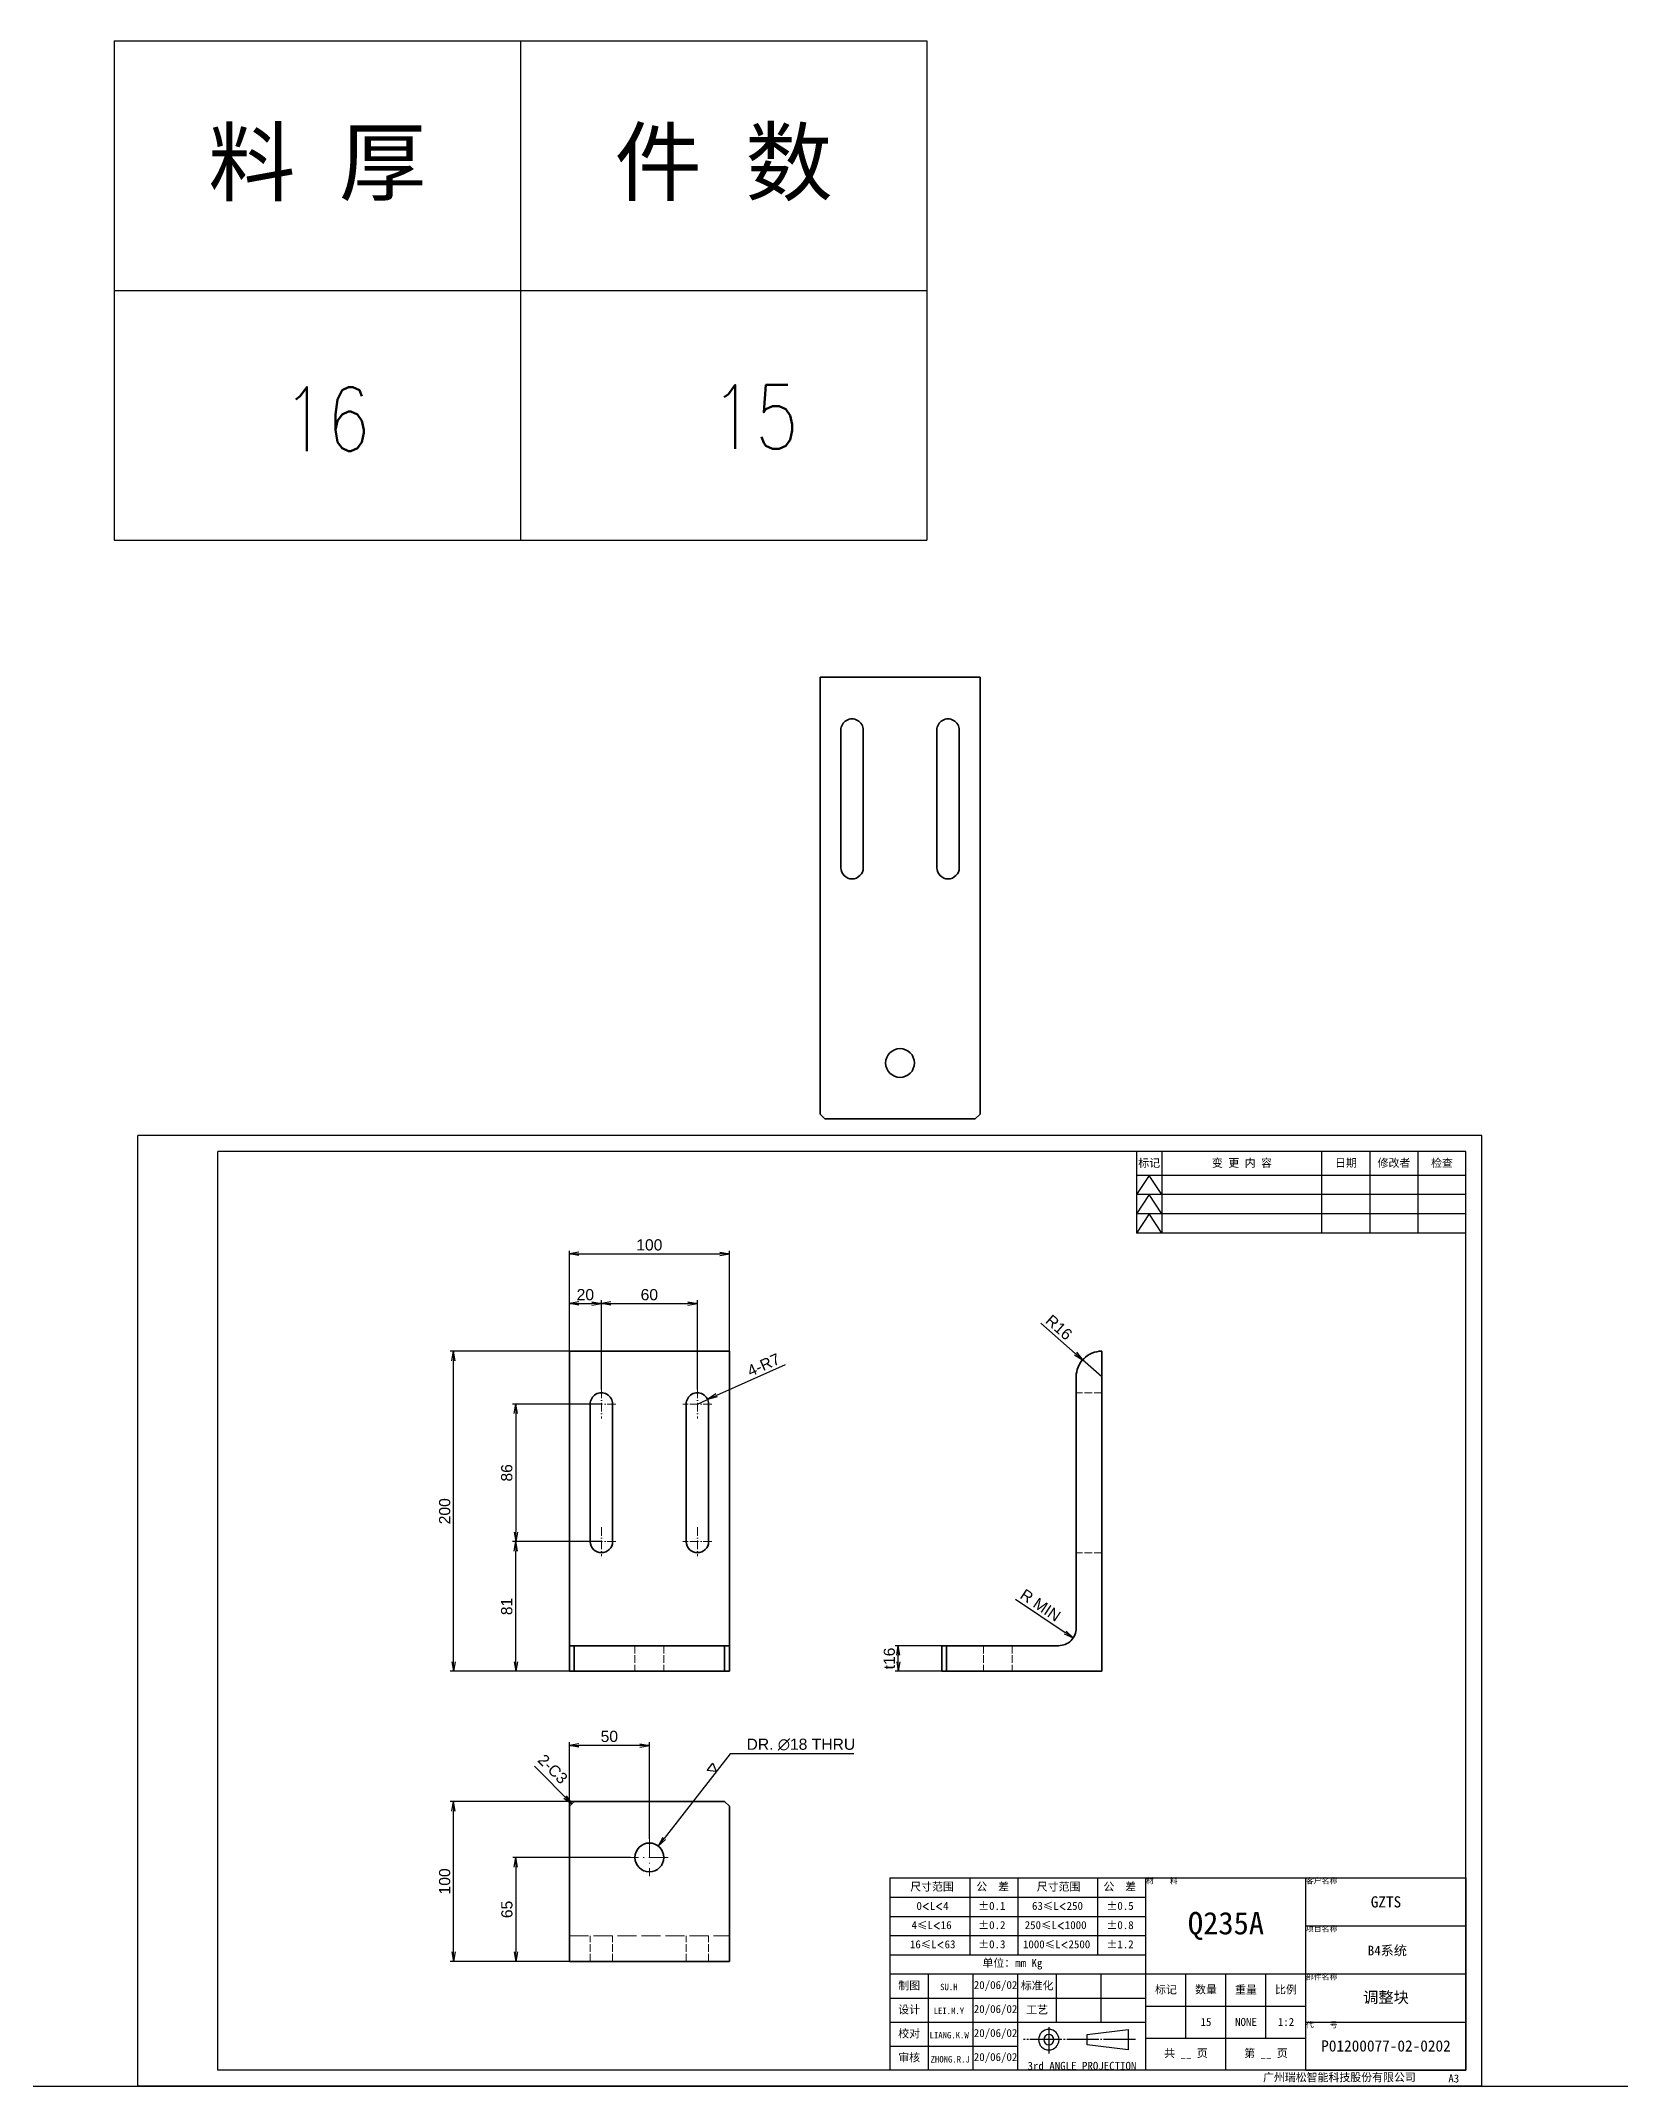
# Model space of a CAD drawing. Header units: millimetres. Extents: x -1727 to 307751, y -105919 to 6637.
# Drawn here: x 3674 to 4661, y 2062 to 3340 of the extents above; entities that cross this region are included whole.
import ezdxf
from ezdxf.enums import TextEntityAlignment as Align

# ---------------------------------------------------------------- set-up
doc = ezdxf.new("R2010")
doc.units = ezdxf.units.MM
for name, pattern in [('CENTER-HOKUTO', [23, 20, -1, 1, -1]), ('DASHDOT', [18.5, 12, -3, 0.5, -3]), ('DASHED', [15, 12, -3]), ('HIDDEN-HOKUTO', [3.8, 2.5, -1.3])]:
    doc.linetypes.add(name, pattern=pattern)
for name, color, linetype in [('AM_7', 2, 'CENTER-HOKUTO'), ('AM_HID', 1, 'HIDDEN-HOKUTO'), ('AM_VIS', 7, 'Continuous'), ('TITLE_FRAME', 7, 'Continuous'), ('WORD_DIM', 253, 'Continuous')]:
    doc.layers.add(name, color=color, linetype=linetype)
doc.layers.add('SOLID LINE', color=7, linetype='Continuous', lineweight=30)
doc.styles.add('DIM', font='txt.shx', dxfattribs={"width": 0.8, "bigfont": 'bigfont.shx'})
doc.styles.get("Standard").update_dxf_attribs({"font": 'arial.ttf'})
doc.dimstyles.new('STANDARD1-2', dxfattribs={"dimscale": 2, "dimtxt": 3.5, "dimasz": 3, "dimexe": 1, "dimexo": 0, "dimgap": 1, "dimtad": 3, "dimdsep": 46, "dimtxsty": 'Standard', "dimblk1": 'OPEN', "dimblk2": 'OPEN', "dimsah": 1, "dimcen": 0, "dimclrd": 256, "dimclre": 256, "dimclrt": 3, "dimazin": 2, "dimtfac": 1, "dimtmove": 0, "dimatfit": 3, "dimldrblk": 'OPEN', "dimfxl": 0, "dimtolj": 1, "dimlwd": 25, "dimlwe": 25, "dimarcsym": 0})

# ---------------------------------------------------------------- blocks, each defined once
blk = doc.blocks.new('_OPEN')
at = {"color": 0}
for p, q in [((-1, 0.17), (0, 0)), ((-1, -0.17), (0, 0)), ((0, 0), (-1, 0))]:
    blk.add_line(p, q, dxfattribs=at)
blk = doc.blocks.new('*D48')
at = {"layer": 'DEFPOINTS', "color": 0, "transparency": 16777216}
for p in [(3931.6, 2520.9), (4004, 2520.9), (4004, 2320.9)]:
    blk.add_point(p, dxfattribs=at)
at = {"layer": 'WORD_DIM', "lineweight": 25, "transparency": 16777216}
for p, q in [((4004, 2520.9), (3929.6, 2520.9)), ((3931.6, 2326.9), (3931.6, 2514.9)), ((4004, 2320.9), (3929.6, 2320.9))]:
    blk.add_line(p, q, dxfattribs=at)
at = {"layer": 'WORD_DIM', "lineweight": 25, "transparency": 16777216, "xscale": 6, "yscale": 6, "zscale": 6}
for p, rotation in [((3931.6, 2520.9), 90), ((3931.6, 2320.9), 270)]:
    blk.add_blockref('_OPEN', p, dxfattribs=dict(at, rotation=rotation))
at = {"layer": 'WORD_DIM', "color": 3, "transparency": 16777216, "insert": (3926.1, 2420.9), "char_height": 7, "attachment_point": 5, "rotation": 90}
blk.add_mtext('\\A1;200', dxfattribs=at)
blk = doc.blocks.new('*D49')
at = {"layer": 'DEFPOINTS', "color": 0, "transparency": 16777216}
for p in [(4024, 2487.9), (3970.5, 2401.9), (4024, 2401.9)]:
    blk.add_point(p, dxfattribs=at)
at = {"layer": 'WORD_DIM', "lineweight": 25, "transparency": 16777216}
for p, q in [((4024, 2487.9), (3968.5, 2487.9)), ((3970.5, 2481.9), (3970.5, 2407.9)), ((4024, 2401.9), (3968.5, 2401.9))]:
    blk.add_line(p, q, dxfattribs=at)
at = {"layer": 'WORD_DIM', "lineweight": 25, "transparency": 16777216, "xscale": 6, "yscale": 6, "zscale": 6}
for p, rotation in [((3970.5, 2487.9), 90), ((3970.5, 2401.9), 270)]:
    blk.add_blockref('_OPEN', p, dxfattribs=dict(at, rotation=rotation))
at = {"layer": 'WORD_DIM', "color": 3, "transparency": 16777216, "insert": (3964.9, 2444.9), "char_height": 7, "attachment_point": 5, "rotation": 90}
blk.add_mtext('\\A1;86', dxfattribs=at)
blk = doc.blocks.new('*D33')
at = {"layer": 'DEFPOINTS', "color": 0, "transparency": 16777216}
for p in [(3970.5, 2401.9), (4024, 2401.9), (4004, 2320.9)]:
    blk.add_point(p, dxfattribs=at)
at = {"layer": 'WORD_DIM', "lineweight": 25, "transparency": 16777216}
for p, q in [((4024, 2401.9), (3968.5, 2401.9)), ((3970.5, 2326.9), (3970.5, 2395.9)), ((4004, 2320.9), (3968.5, 2320.9))]:
    blk.add_line(p, q, dxfattribs=at)
at = {"layer": 'WORD_DIM', "lineweight": 25, "transparency": 16777216, "xscale": 6, "yscale": 6, "zscale": 6}
for p, rotation in [((3970.5, 2401.9), 90), ((3970.5, 2320.9), 270)]:
    blk.add_blockref('_OPEN', p, dxfattribs=dict(at, rotation=rotation))
at = {"layer": 'WORD_DIM', "color": 3, "transparency": 16777216, "insert": (3964.9, 2361.4), "char_height": 7, "attachment_point": 5, "rotation": 90}
blk.add_mtext('\\A1;81', dxfattribs=at)
blk = doc.blocks.new('*D50')
at = {"layer": 'DEFPOINTS', "color": 0, "transparency": 16777216}
for p in [(4209.6, 2336.9), (4236.8, 2336.9), (4236.8, 2320.9)]:
    blk.add_point(p, dxfattribs=at)
at = {"layer": 'WORD_DIM', "lineweight": 25, "transparency": 16777216}
for p, q in [((4236.8, 2336.9), (4207.6, 2336.9)), ((4209.6, 2326.9), (4209.6, 2330.9)), ((4236.8, 2320.9), (4207.6, 2320.9))]:
    blk.add_line(p, q, dxfattribs=at)
at = {"layer": 'WORD_DIM', "lineweight": 25, "transparency": 16777216, "xscale": 6, "yscale": 6, "zscale": 6}
for p, rotation in [((4209.6, 2336.9), 90), ((4209.6, 2320.9), 270)]:
    blk.add_blockref('_OPEN', p, dxfattribs=dict(at, rotation=rotation))
at = {"layer": 'WORD_DIM', "color": 3, "transparency": 16777216, "insert": (4204, 2328.9), "char_height": 7, "attachment_point": 5, "rotation": 90}
blk.add_mtext('\\A1;t16', dxfattribs=at)
blk = doc.blocks.new('*D51')
at = {"layer": 'DEFPOINTS', "color": 0, "transparency": 16777216}
for p in [(3931.6, 2239.6), (4007, 2239.6), (4004, 2139.6)]:
    blk.add_point(p, dxfattribs=at)
at = {"layer": 'WORD_DIM', "lineweight": 25, "transparency": 16777216}
for p, q in [((4007, 2239.6), (3929.6, 2239.6)), ((3931.6, 2145.6), (3931.6, 2233.6)), ((4004, 2139.6), (3929.6, 2139.6))]:
    blk.add_line(p, q, dxfattribs=at)
at = {"layer": 'WORD_DIM', "lineweight": 25, "transparency": 16777216, "xscale": 6, "yscale": 6, "zscale": 6}
for p, rotation in [((3931.6, 2239.6), 90), ((3931.6, 2139.6), 270)]:
    blk.add_blockref('_OPEN', p, dxfattribs=dict(at, rotation=rotation))
at = {"layer": 'WORD_DIM', "color": 3, "transparency": 16777216, "insert": (3926.1, 2189.6), "char_height": 7, "attachment_point": 5, "rotation": 90}
blk.add_mtext('\\A1;100', dxfattribs=at)
blk = doc.blocks.new('*D52')
at = {"layer": 'DEFPOINTS', "color": 0, "transparency": 16777216}
for p in [(4042.3, 2204.6), (3970.6, 2139.6), (4004, 2139.6)]:
    blk.add_point(p, dxfattribs=at)
at = {"layer": 'WORD_DIM', "lineweight": 25, "transparency": 16777216}
for p, q in [((4042.3, 2204.6), (3968.6, 2204.6)), ((3970.6, 2198.6), (3970.6, 2145.6)), ((4004, 2139.6), (3968.6, 2139.6))]:
    blk.add_line(p, q, dxfattribs=at)
at = {"layer": 'WORD_DIM', "lineweight": 25, "transparency": 16777216, "xscale": 6, "yscale": 6, "zscale": 6}
for p, rotation in [((3970.6, 2204.6), 90), ((3970.6, 2139.6), 270)]:
    blk.add_blockref('_OPEN', p, dxfattribs=dict(at, rotation=rotation))
at = {"layer": 'WORD_DIM', "color": 3, "transparency": 16777216, "insert": (3965, 2172.1), "char_height": 7, "attachment_point": 5, "rotation": 90}
blk.add_mtext('\\A1;65', dxfattribs=at)
blk = doc.blocks.new('*D53')
at = {"layer": 'DEFPOINTS', "color": 0, "transparency": 16777216}
for p in [(4024, 2550.7), (4004, 2520.9), (4024, 2497)]:
    blk.add_point(p, dxfattribs=at)
at = {"layer": 'WORD_DIM', "lineweight": 25, "transparency": 16777216}
for p, q in [((4004, 2520.9), (4004, 2552.7)), ((4010, 2550.7), (4018, 2550.7)), ((4024, 2497), (4024, 2552.7))]:
    blk.add_line(p, q, dxfattribs=at)
at = {"layer": 'WORD_DIM', "lineweight": 25, "transparency": 16777216, "xscale": 6, "yscale": 6, "zscale": 6, "rotation": 180}
blk.add_blockref('_OPEN', (4004, 2550.7), dxfattribs=at)
at = {"layer": 'WORD_DIM', "lineweight": 25, "transparency": 16777216, "xscale": 6, "yscale": 6, "zscale": 6}
blk.add_blockref('_OPEN', (4024, 2550.7), dxfattribs=at)
at = {"layer": 'WORD_DIM', "color": 3, "transparency": 16777216, "insert": (4014, 2556.2), "char_height": 7, "attachment_point": 5}
blk.add_mtext('\\A1;20', dxfattribs=at)
blk = doc.blocks.new('*D54')
at = {"layer": 'DEFPOINTS', "color": 0, "transparency": 16777216}
for p in [(4084, 2550.7), (4024, 2497), (4084, 2497)]:
    blk.add_point(p, dxfattribs=at)
at = {"layer": 'WORD_DIM', "lineweight": 25, "transparency": 16777216}
for p, q in [((4024, 2497), (4024, 2552.7)), ((4030, 2550.7), (4078, 2550.7)), ((4084, 2497), (4084, 2552.7))]:
    blk.add_line(p, q, dxfattribs=at)
at = {"layer": 'WORD_DIM', "lineweight": 25, "transparency": 16777216, "xscale": 6, "yscale": 6, "zscale": 6, "rotation": 180}
blk.add_blockref('_OPEN', (4024, 2550.7), dxfattribs=at)
at = {"layer": 'WORD_DIM', "lineweight": 25, "transparency": 16777216, "xscale": 6, "yscale": 6, "zscale": 6}
blk.add_blockref('_OPEN', (4084, 2550.7), dxfattribs=at)
at = {"layer": 'WORD_DIM', "color": 3, "transparency": 16777216, "insert": (4054, 2556.2), "char_height": 7, "attachment_point": 5}
blk.add_mtext('\\A1;60', dxfattribs=at)
blk = doc.blocks.new('*D55')
at = {"layer": 'DEFPOINTS', "color": 0, "transparency": 16777216}
for p in [(4104, 2581.7), (4004, 2520.9), (4104, 2520.9)]:
    blk.add_point(p, dxfattribs=at)
at = {"layer": 'WORD_DIM', "lineweight": 25, "transparency": 16777216}
for p, q in [((4004, 2520.9), (4004, 2583.7)), ((4010, 2581.7), (4098, 2581.7)), ((4104, 2520.9), (4104, 2583.7))]:
    blk.add_line(p, q, dxfattribs=at)
at = {"layer": 'WORD_DIM', "lineweight": 25, "transparency": 16777216, "xscale": 6, "yscale": 6, "zscale": 6, "rotation": 180}
blk.add_blockref('_OPEN', (4004, 2581.7), dxfattribs=at)
at = {"layer": 'WORD_DIM', "lineweight": 25, "transparency": 16777216, "xscale": 6, "yscale": 6, "zscale": 6}
blk.add_blockref('_OPEN', (4104, 2581.7), dxfattribs=at)
at = {"layer": 'WORD_DIM', "color": 3, "transparency": 16777216, "insert": (4054, 2587.3), "char_height": 7, "attachment_point": 5}
blk.add_mtext('\\A1;100', dxfattribs=at)
blk = doc.blocks.new('*D56')
at = {"layer": 'DEFPOINTS', "color": 0, "transparency": 16777216}
for p in [(4004, 2274.6), (4004, 2236.6), (4054, 2216.3)]:
    blk.add_point(p, dxfattribs=at)
at = {"layer": 'WORD_DIM', "lineweight": 25, "transparency": 16777216}
for p, q in [((4004, 2236.6), (4004, 2276.6)), ((4054, 2216.3), (4054, 2276.6)), ((4048, 2274.6), (4010, 2274.6))]:
    blk.add_line(p, q, dxfattribs=at)
at = {"layer": 'WORD_DIM', "lineweight": 25, "transparency": 16777216, "xscale": 6, "yscale": 6, "zscale": 6, "rotation": 180}
blk.add_blockref('_OPEN', (4004, 2274.6), dxfattribs=at)
at = {"layer": 'WORD_DIM', "lineweight": 25, "transparency": 16777216, "xscale": 6, "yscale": 6, "zscale": 6}
blk.add_blockref('_OPEN', (4054, 2274.6), dxfattribs=at)
at = {"layer": 'WORD_DIM', "color": 3, "transparency": 16777216, "insert": (4029, 2280.2), "char_height": 7, "attachment_point": 5}
blk.add_mtext('\\A1;50', dxfattribs=at)
blk = doc.blocks.new('*D57')
at = {"layer": 'DEFPOINTS', "color": 0, "linetype": 'Continuous', "transparency": 16777216}
for p in [(4309.8, 2347.9), (4318.9, 2341.8)]:
    blk.add_point(p, dxfattribs=at)
at = {"layer": 'WORD_DIM', "linetype": 'Continuous', "lineweight": 25, "transparency": 16777216}
blk.add_line((4282.9, 2366), (4313.9, 2345.1), dxfattribs=at)
at = {"layer": 'WORD_DIM', "linetype": 'Continuous', "lineweight": 25, "transparency": 16777216, "xscale": 6, "yscale": 6, "zscale": 6, "rotation": 326.0797990493858}
blk.add_blockref('_OPEN', (4318.9, 2341.8), dxfattribs=at)
at = {"layer": 'WORD_DIM', "color": 3, "linetype": 'Continuous', "transparency": 16777216, "insert": (4298.5, 2362.2), "char_height": 7, "attachment_point": 5, "rotation": 326.0798}
blk.add_mtext('\\A1;R MIN', dxfattribs=at)
blk = doc.blocks.new('*D58')
at = {"layer": 'DEFPOINTS', "color": 0, "linetype": 'Continuous', "transparency": 16777216}
for p in [(4324.8, 2515.5), (4336.8, 2504.9)]:
    blk.add_point(p, dxfattribs=at)
at = {"layer": 'WORD_DIM', "linetype": 'Continuous', "lineweight": 25, "transparency": 16777216}
for p, q in [((4298.6, 2538.4), (4320.2, 2519.4)), ((4336.8, 2504.9), (4324.8, 2515.5))]:
    blk.add_line(p, q, dxfattribs=at)
at = {"layer": 'WORD_DIM', "linetype": 'Continuous', "lineweight": 25, "transparency": 16777216, "xscale": 6, "yscale": 6, "zscale": 6, "rotation": 318.7205175967909}
blk.add_blockref('_OPEN', (4324.8, 2515.5), dxfattribs=at)
at = {"layer": 'WORD_DIM', "color": 3, "linetype": 'Continuous', "transparency": 16777216, "insert": (4310, 2535.8), "char_height": 7, "attachment_point": 5, "rotation": 318.7205}
blk.add_mtext('\\A1;R16', dxfattribs=at)
blk = doc.blocks.new('*D59')
at = {"layer": 'DEFPOINTS', "color": 0, "linetype": 'Continuous', "transparency": 16777216}
for p in [(4059.6, 2211.7), (4048.5, 2197.5)]:
    blk.add_point(p, dxfattribs=at)
at = {"layer": 'WORD_DIM', "linetype": 'Continuous', "lineweight": 25, "transparency": 16777216}
for p, q in [((4104.5, 2269.3), (4063.3, 2216.4)), ((4181.9, 2269.3), (4104.5, 2269.3))]:
    blk.add_line(p, q, dxfattribs=at)
at = {"layer": 'WORD_DIM', "linetype": 'Continuous', "lineweight": 25, "transparency": 16777216, "xscale": 6, "yscale": 6, "zscale": 6, "rotation": 232.0647679430466}
blk.add_blockref('_OPEN', (4059.6, 2211.7), dxfattribs=at)
at = {"layer": 'WORD_DIM', "color": 3, "linetype": 'Continuous', "transparency": 16777216, "insert": (4148.7, 2275.1), "char_height": 7, "attachment_point": 5}
blk.add_mtext('\\A1;DR. ∅18 THRU', dxfattribs=at)
blk = doc.blocks.new('shiage1')
at = {"layer": 'WORD_DIM', "color": 3, "linetype": 'Continuous'}
for p, q in [((0, 0), (-1.44, 2.5)), ((-1.44, 2.5), (1.44, 2.5)), ((1.44, 2.5), (0, 0))]:
    blk.add_line(p, q, dxfattribs=at)
blk = doc.blocks.new('*D60')
at = {"layer": 'DEFPOINTS', "color": 0, "linetype": 'Continuous', "transparency": 16777216}
for p in [(4084, 2487.9), (4090.4, 2490.8)]:
    blk.add_point(p, dxfattribs=at)
at = {"layer": 'WORD_DIM', "linetype": 'Continuous', "lineweight": 25, "transparency": 16777216}
for p, q in [((4138.8, 2512.4), (4095.9, 2493.2)), ((4084, 2487.9), (4090.4, 2490.8))]:
    blk.add_line(p, q, dxfattribs=at)
at = {"layer": 'WORD_DIM', "linetype": 'Continuous', "lineweight": 25, "transparency": 16777216, "xscale": 6, "yscale": 6, "zscale": 6, "rotation": 204.1092330863244}
blk.add_blockref('_OPEN', (4090.4, 2490.8), dxfattribs=at)
at = {"layer": 'WORD_DIM', "color": 3, "linetype": 'Continuous', "transparency": 16777216, "insert": (4125.4, 2512.4), "char_height": 7, "attachment_point": 5, "rotation": 24.1092}
blk.add_mtext('\\A1;4-R7', dxfattribs=at)
blk = doc.blocks.new('*T16')
at = {"color": 0, "linetype": 'ByBlock', "lineweight": -2, "transparency": 16777216}
for p, q in [((0, 0), (127, 0)), ((0, 0), (0, -78)), ((63.5, 0), (63.5, -78)), ((127, 0), (127, -78)), ((0, -39), (127, -39)), ((0, -78), (127, -78))]:
    blk.add_line(p, q, dxfattribs=at)
at = {"color": 0, "transparency": 16777216, "char_height": 10, "width": 60.5, "attachment_point": 5}
for s, insert in [('{\\fSimSun|b0|i0|c134|p2;料 厚}', (31.75, -19.5)), ('{\\fSimSun|b0|i0|c134|p2;件 数}', (95.25, -19.5))]:
    blk.add_mtext(s, dxfattribs=dict(at, insert=insert))
blk = doc.blocks.new('拆图参数')
blk.add_blockref('*T16', (-63.5, 78))
at = {"style": 'DIM', "width": 0.8}
blk.add_attdef('6', text='', height=10, dxfattribs=at).set_placement((-37.13, 18.91), align=Align.MIDDLE_LEFT)
blk.add_attdef('1', text='', height=10, dxfattribs=at).set_placement((36.65, 19.27), align=Align.MIDDLE_CENTER)

msp = doc.modelspace()

# ---------------------------------------------------------------- linework, layer by layer
at = {"color": 7, "lineweight": 35}
for p, q in [((4160.69623, 2942.02084), (4160.69623, 2669.02084)), ((4260.69623, 2942.02084), (4160.69623, 2942.02084)), ((4260.69623, 2942.02084), (4260.69623, 2669.02084)), ((4173.69623, 2823.02084), (4173.69623, 2909.02084)), ((4187.69623, 2909.02084), (4187.69623, 2823.02084)), ((4233.69623, 2823.02084), (4233.69623, 2909.02084)), ((4247.69623, 2909.02084), (4247.69623, 2823.02084)), ((4257.69623, 2666.02084), (4163.69623, 2666.02084)), ((4004.03263, 2520.909), (4104.03263, 2520.909)), ((4336.77658, 2520.909), (4336.77658, 2320.909)), ((4004.03263, 2347.909), (4004.03263, 2504.909)), ((4104.03263, 2347.909), (4104.03263, 2504.909)), ((4320.77658, 2347.909), (4320.77658, 2504.909)), ((4017.03263, 2401.909), (4017.03263, 2487.909)), ((4031.03263, 2487.909), (4031.03263, 2401.909)), ((4077.03263, 2401.909), (4077.03263, 2487.909)), ((4091.03263, 2487.909), (4091.03263, 2401.909)), ((4007.03263, 2336.909), (4101.03263, 2336.909)), ((4239.77658, 2336.909), (4309.77658, 2336.909)), ((4101.03263, 2320.909), (4007.03263, 2320.909)), ((4336.77658, 2320.909), (4239.77658, 2320.909)), ((4004.03263, 2139.59218), (4004.03263, 2236.59218)), ((4101.03263, 2239.59218), (4007.03263, 2239.59218)), ((4104.03263, 2139.59218), (4104.03263, 2236.59218)), ((4004.03263, 2139.59218), (4104.03263, 2139.59218))]:
    msp.add_line(p, q, dxfattribs=at)
at = {"color": 7, "lineweight": 35, "ltscale": 0.106066}
for p, q in [((4160.69623, 2669.02084), (4163.69623, 2666.02084)), ((4257.69623, 2666.02084), (4260.69623, 2669.02084)), ((4004.03263, 2236.59218), (4007.03263, 2239.59218)), ((4101.03263, 2239.59218), (4104.03263, 2236.59218))]:
    msp.add_line(p, q, dxfattribs=at)
at = {"color": 7, "lineweight": 35, "ltscale": 0.4}
for p, q in [((4004.03263, 2520.909), (4004.03263, 2504.909)), ((4104.03263, 2520.909), (4104.03263, 2504.909)), ((4004.03263, 2336.909), (4004.03263, 2320.909)), ((4007.03263, 2320.909), (4007.03263, 2336.909)), ((4101.03263, 2336.909), (4101.03263, 2320.909)), ((4104.03263, 2320.909), (4104.03263, 2336.909)), ((4236.77658, 2336.909), (4236.77658, 2320.909)), ((4239.77658, 2320.909), (4239.77658, 2336.909))]:
    msp.add_line(p, q, dxfattribs=at)
at = {"color": 7, "lineweight": 35, "ltscale": 0.275}
for p, q in [((4004.03263, 2336.909), (4004.03263, 2347.909)), ((4104.03263, 2336.909), (4104.03263, 2347.909))]:
    msp.add_line(p, q, dxfattribs=at)
at = {"color": 7, "lineweight": 35, "ltscale": 0.075}
for p, q in [((4007.03263, 2336.909), (4004.03263, 2336.909)), ((4104.03263, 2336.909), (4101.03263, 2336.909)), ((4239.77658, 2336.909), (4236.77658, 2336.909)), ((4004.03263, 2320.909), (4007.03263, 2320.909)), ((4101.03263, 2320.909), (4104.03263, 2320.909)), ((4236.77658, 2320.909), (4239.77658, 2320.909))]:
    msp.add_line(p, q, dxfattribs=at)
msp.add_line((948.78877, 2061.71112), (37575.47155, 2061.71112))
at = {"color": 7, "lineweight": 35}
for centre in [(4210.69623, 2701.02084), (4054.03263, 2204.59218)]:
    msp.add_circle(centre, 9, dxfattribs=at)
for centre, radius, start, end in [((4180.69623, 2909.02084), 7, 0, 180.00000501), ((4240.69623, 2909.02084), 7, 0, 180.00000501), ((4180.69623, 2823.02084), 7, 180.00000501, 0), ((4240.69623, 2823.02084), 7, 180.00000501, 0), ((4336.77658, 2504.909), 16, 90.0000025, 180.00000501), ((4024.03263, 2487.909), 7, 0, 180.00000501), ((4084.03263, 2487.909), 7, 0, 180.00000501), ((4024.03263, 2401.909), 7, 180.00000501, 0), ((4084.03263, 2401.909), 7, 180.00000501, 0), ((4309.77658, 2347.909), 11, 269.9999975, 0)]:
    msp.add_arc(centre, radius, start, end, dxfattribs=at)
at = {"layer": 'AM_7', "color": 2, "linetype": 'DASHDOT', "lineweight": 13, "ltscale": 0.454999}
for p, q in [((4024.03263, 2497.00897), (4024.03263, 2478.80902)), ((4084.03263, 2497.00897), (4084.03263, 2478.80902)), ((4024.03263, 2411.00897), (4024.03263, 2392.80902)), ((4084.03263, 2411.00897), (4084.03263, 2392.80902))]:
    msp.add_line(p, q, dxfattribs=at)
at = {"layer": 'AM_7', "color": 2, "linetype": 'DASHDOT', "lineweight": 13, "ltscale": 0.45498}
for p, q in [((4033.13224, 2487.909), (4014.93302, 2487.909)), ((4093.13224, 2487.909), (4074.93302, 2487.909)), ((4033.13224, 2401.909), (4014.93302, 2401.909)), ((4093.13224, 2401.909), (4074.93302, 2401.909))]:
    msp.add_line(p, q, dxfattribs=at)
at = {"layer": 'AM_7', "color": 2, "linetype": 'DASHDOT', "lineweight": 13}
for p, q in [((4054.03263, 2216.29213), (4054.03263, 2192.89223)), ((4065.73185, 2204.59218), (4042.33341, 2204.59218))]:
    msp.add_line(p, q, dxfattribs=at)
at = {"layer": 'AM_HID', "color": 1, "linetype": 'DASHED', "lineweight": 13, "ltscale": 0.4}
for p, q in [((4336.77658, 2494.909), (4320.77658, 2494.909)), ((4336.77658, 2494.909), (4320.77658, 2494.909)), ((4336.77658, 2394.909), (4320.77658, 2394.909)), ((4336.77658, 2394.909), (4320.77658, 2394.909)), ((4045.03263, 2336.909), (4045.03263, 2320.909)), ((4063.03263, 2336.909), (4063.03263, 2320.909)), ((4239.77658, 2336.909), (4239.77658, 2320.909)), ((4262.77658, 2336.909), (4262.77658, 2320.909)), ((4280.77658, 2336.909), (4280.77658, 2320.909)), ((4017.03263, 2139.59218), (4017.03263, 2155.59218)), ((4031.03263, 2139.59218), (4031.03263, 2155.59218)), ((4077.03263, 2139.59218), (4077.03263, 2155.59218)), ((4091.03263, 2139.59218), (4091.03263, 2155.59218))]:
    msp.add_line(p, q, dxfattribs=at)
at = {"layer": 'AM_HID', "color": 1, "linetype": 'DASHED', "lineweight": 13}
msp.add_line((4004.03263, 2155.59218), (4104.03263, 2155.59218), dxfattribs=at)
at = {"layer": 'AM_VIS', "linetype": 'Continuous'}
for p, q in [((4564.38928, 2645.75786), (3784.38928, 2645.75786)), ((3784.38928, 2071.75786), (3784.38928, 2645.75786)), ((4564.38928, 2071.75786), (4564.38928, 2645.75786)), ((4564.38928, 2071.75786), (3784.38928, 2071.75786))]:
    msp.add_line(p, q, dxfattribs=at)
at = {"layer": 'TITLE_FRAME', "linetype": 'Continuous'}
for p, q in [((4358.38928, 2645.75786), (4358.38928, 2594.75786)), ((4374.38928, 2645.75786), (4374.38928, 2594.75786)), ((4474.38928, 2594.75786), (4474.38928, 2645.75786)), ((4504.38928, 2645.75786), (4504.38928, 2594.75786)), ((4534.38928, 2645.75786), (4534.38928, 2594.75786)), ((4564.38928, 2594.75786), (4564.38928, 2645.75786)), ((4564.38928, 2630.75786), (4358.38928, 2630.75786)), ((4366.38928, 2630.75786), (4358.38928, 2618.75786)), ((4374.38928, 2618.75786), (4366.38928, 2630.75786)), ((4564.38928, 2618.75786), (4358.38928, 2618.75786)), ((4366.38928, 2618.75786), (4358.38928, 2606.75786)), ((4374.38928, 2606.75786), (4366.38928, 2618.75786)), ((4564.38928, 2606.75786), (4358.38928, 2606.75786)), ((4366.38928, 2606.75786), (4358.38928, 2594.75786)), ((4564.38928, 2594.75786), (4358.38928, 2594.75786)), ((4374.38928, 2594.75786), (4366.38928, 2606.75786)), ((4204.38928, 2191.75786), (4564.38928, 2191.75786)), ((4204.38928, 2191.75786), (4204.38928, 2071.75786)), ((4254.38928, 2191.75786), (4254.38928, 2143.75786)), ((4284.38928, 2191.75786), (4284.38928, 2143.75786)), ((4334.38928, 2143.75786), (4334.38928, 2191.75786)), ((4364.38928, 2071.75786), (4364.38928, 2191.75786)), ((4464.38928, 2071.75786), (4464.38928, 2191.75786)), ((4204.38928, 2179.75786), (4364.38928, 2179.75786)), ((4204.38928, 2167.75786), (4364.38928, 2167.75786)), ((4464.38928, 2161.75786), (4564.38928, 2161.75786)), ((4204.38928, 2155.75786), (4364.38928, 2155.75786)), ((4204.38928, 2143.75786), (4364.38928, 2143.75786)), ((4204.38928, 2131.75786), (4564.38928, 2131.75786)), ((4228.38928, 2071.75786), (4228.38928, 2131.75786)), ((4256.38928, 2071.75786), (4256.38928, 2131.75786)), ((4284.38928, 2071.75786), (4284.38928, 2131.75786)), ((4308.38928, 2101.75786), (4308.38928, 2131.75786)), ((4336.38928, 2101.75786), (4336.38928, 2131.75786)), ((4389.38928, 2091.75786), (4389.38928, 2131.75786)), ((4414.38928, 2071.75786), (4414.38928, 2131.75786)), ((4439.38928, 2091.75786), (4439.38928, 2131.75786)), ((4204.38928, 2116.75786), (4364.38928, 2116.75786)), ((4364.38928, 2111.75786), (4464.38928, 2111.75786)), ((4204.38928, 2101.75786), (4364.38928, 2101.75786)), ((4464.38928, 2101.75786), (4564.38928, 2101.75786)), ((4204.38928, 2086.75786), (4284.38928, 2086.75786)), ((4364.38928, 2091.75786), (4464.38928, 2091.75786))]:
    msp.add_line(p, q, dxfattribs=at)
at = {"layer": 'TITLE_FRAME', "color": 2, "linetype": 'CENTER-HOKUTO'}
for p, q in [((4303.65825, 2098.5947), (4303.65825, 2082.0571)), ((4357.86945, 2090.7227), (4287.85345, 2090.7227))]:
    msp.add_line(p, q, dxfattribs=at)
at = {"layer": 'TITLE_FRAME', "color": 3, "linetype": 'Continuous'}
for p, q in [((4327.65825, 2093.9227), (4353.25825, 2097.1227)), ((4353.25825, 2097.1227), (4353.25825, 2084.3227)), ((4327.65825, 2087.5227), (4327.65825, 2093.9227)), ((4353.25825, 2084.3227), (4327.65825, 2087.5227))]:
    msp.add_line(p, q, dxfattribs=at)
for radius in [6.4, 3.2]:
    msp.add_arc((4303.65825, 2090.7227), radius, 0, 359.98938268, dxfattribs=at)
at = {"layer": 'WORD_DIM', "linetype": 'Continuous'}
for p, q in [((3734.38928, 2061.75786), (3734.38928, 2655.75786)), ((4574.38928, 2655.75786), (3734.38928, 2655.75786)), ((4574.38928, 2061.75786), (4574.38928, 2655.75786)), ((4564.38928, 2191.75786), (4564.38928, 2071.75786)), ((4464.38928, 2071.75786), (4564.38928, 2071.75786)), ((4574.38928, 2061.75786), (3734.38928, 2061.75786))]:
    msp.add_line(p, q, dxfattribs=at)

# ---------------------------------------------------------------- block references
at = {"xscale": 4, "yscale": 4, "zscale": 4}
msp.add_blockref('拆图参数', (3973.41944, 3027.65178), dxfattribs=at).add_auto_attribs({'1': '15', '6': '16'})
at = {"layer": 'WORD_DIM', "color": 3, "linetype": 'Continuous', "xscale": 1.999999999993881, "yscale": 2, "zscale": 2, "rotation": 52.06476794315591}
msp.add_blockref('shiage1', (4095.8164, 2258.19776), dxfattribs=at)

# ---------------------------------------------------------------- texts
at = {"layer": 'SOLID LINE', "ltscale": 0.5}
for s, insert, char_height, width, attachment_point in [('\\pt30;{\\fSimHei|b0|i0|c134|p2;\\C3;标记}', (4366.38928, 2638.25786), 5, 16, 5), ('\\pt30;{\\fSimHei|b0|i0|c134|p2;\\C3;变 更 内 容}', (4424.38928, 2638.25786), 5, 100, 5), ('\\pt30;{\\fSimHei|b0|i0|c134|p2;\\C3;日期}', (4489.38928, 2638.25786), 5, 30, 5), ('\\pt30;{\\fSimHei|b0|i0|c134|p2;\\C3;修改者}', (4519.38928, 2638.25786), 5, 30, 5), ('\\pt30;{\\fSimHei|b0|i0|c134|p2;\\C3;检查}', (4549.38928, 2638.25786), 5, 30, 5), ('\\pt30;{\\fSimHei|b0|i0|c134|p2;\\C3;尺寸范围}', (4217.0292, 2188.81574), 5, 90.6030377, 1), ('\\pt30;{\\fSimHei|b0|i0|c134|p2;\\C3;公  差}', (4258.33668, 2188.81574), 5, 90.6030377, 1), ('\\pt30;{\\fSimHei|b0|i0|c134|p2;\\C3;尺寸范围}', (4296.12411, 2188.81574), 5, 90.6030377, 1), ('\\pt30;{\\fSimHei|b0|i0|c134|p2;\\C3;公  差}', (4337.8014, 2188.81574), 5, 90.6030377, 1), ('{\\fSimHei|b0|i0|c134|p2;\\C3;材    料}', (4364.38928, 2191.75786), 3.5, 100, 1), ('\\pt21;{\\fSimHei|b0|i0|c134|p2;\\C3;客户名称}', (4464.38928, 2191.75786), 3.5, 100, 1), ('\\pt30;{\\fSimHei|b0|i0|c134|p2;\\C3;0\\Fromans,bigfont|c134;\\H0.9583x;<\\fSimHei|b0|i0|c134|p2;\\H1.044x;L\\Fromans,bigfont|c134;\\H0.9583x;<\\fSimHei|b0|i0|c134|p2;\\H1.044x;4}', (4220.95034, 2176.81574), 5, 90.6030377, 1), ('\\pt30;{\\fSimHei|b0|i0|c134|p2;\\C3;%%P0.1}', (4259.55396, 2176.81574), 5, 90.6030377, 1), ('\\pt30;{\\fSimHei|b0|i0|c134|p2;\\C3;63\\H0.9583x;≤\\H1.044x;L\\Fromans,bigfont|c134;\\H0.9579x;<\\fSimHei|b0|i0|c134|p2;\\H1.044x;250}', (4293.15664, 2176.81574), 5, 90.6030377, 1), ('\\pt30;{\\fSimHei|b0|i0|c134|p2;\\C3;%%P0.5}', (4339.69461, 2176.81574), 5, 90.6030377, 1), ('{\\fSimHei|b0|i0|c134|p2;\\C3;GZTS}', (4514.38928, 2176.75786), 7, 100, 5), ('\\pt30;{\\fSimHei|b0|i0|c134|p2;\\C3;4\\H0.9583x;≤\\H1.043x;L\\Fromans,bigfont|c134;\\H0.9588x;<\\fSimHei|b0|i0|c134|p2;\\H1.043x;16}', (4217.88231, 2164.81574), 5, 90.6030377, 1), ('\\pt30;{\\fSimHei|b0|i0|c134|p2;\\C3;%%P0.2}', (4259.55396, 2164.81574), 5, 90.6030377, 1), ('\\pt30;{\\fSimHei|b0|i0|c134|p2;\\C3;250\\H0.9583x;≤\\H1.044x;L\\Fromans,bigfont|c134;\\H0.9579x;<\\fSimHei|b0|i0|c134|p2;\\H1.044x;1000}', (4288.59136, 2164.81574), 5, 90.6030377, 1), ('\\pt30;{\\fSimHei|b0|i0|c134|p2;\\C3;%%P0.8}', (4339.69461, 2164.81574), 5, 90.6030377, 1), ('\\pt84;{\\fSimHei|b0|i0|c134|p2;\\C3;Q235A}', (4414.38928, 2161.75786), 14, 100, 5), ('\\pt21;{\\fSimHei|b0|i0|c134|p2;\\C3;项目名称}', (4464.38928, 2161.75786), 3.5, 100, 1), ('\\pt30;{\\fSimHei|b0|i0|c134|p2;\\C3;16\\H0.9583x;≤\\H1.044x;L\\Fromans,bigfont|c134;\\H0.9579x;<\\fSimHei|b0|i0|c134|p2;\\H1.044x;63}', (4216.85221, 2152.81574), 5, 90.6030377, 1), ('\\pt30;{\\fSimHei|b0|i0|c134|p2;\\C3;%%P0.3}', (4259.55396, 2152.81574), 5, 90.6030377, 1), ('\\pt30;{\\fSimHei|b0|i0|c134|p2;\\C3;%%P1.2}', (4339.69461, 2152.81574), 5, 90.6030377, 1), ('{\\fSimHei|b0|i0|c134|p2;\\C3; \\PB4系统}', (4515.21308, 2151.09965), 6, 120, 5), ('\\pt30;{\\fSimHei|b0|i0|c134|p2;\\C3;单位：mm Kg}', (4262.18485, 2141.19418), 5, 90.6030377, 1), ('\\pt30;{\\fSimHei|b0|i0|c134|p2;\\C3;制图}', (4216.38928, 2124.25786), 5, 24, 5), ('{\\fSimHei|b0|i0|c134|p2;\\C3;SU.H}', (4241.17241, 2123.60435), 4, 22.4, 5), ('\\pt30;{\\fSimHei|b0|i0|c134|p2;\\C3;20/06/02}', (4270.38928, 2124.25786), 5, 28, 5), ('\\pt30;{\\fSimHei|b0|i0|c134|p2;\\C3;标准化}', (4296.38928, 2124.25786), 5, 24, 5), ('\\pt30;{\\fSimHei|b0|i0|c134|p2;\\C3;标记}', (4376.88928, 2121.75786), 5, 25, 5), ('\\pt30;{\\fSimHei|b0|i0|c134|p2;\\C3;数量}', (4401.88928, 2121.75786), 5, 25, 5), ('\\pt30;{\\fSimHei|b0|i0|c134|p2;\\C3;重量}', (4426.88928, 2121.75786), 5, 25, 5), ('\\pt30;{\\fSimHei|b0|i0|c134|p2;\\C3;比例}', (4451.88928, 2121.75786), 5, 25, 5), ('\\pt21;{\\fSimHei|b0|i0|c134|p2;\\C3;部件名称}', (4464.38928, 2131.75786), 3.5, 100, 1), ('{\\fSimHei|b0|i0|c134|p2;\\C3;调整块}', (4514.38928, 2116.75786), 7, 100, 5), ('\\pt30;{\\fSimHei|b0|i0|c134|p2;\\C3;设计}', (4216.38928, 2109.25786), 5, 24, 5), ('{\\fSimHei|b0|i0|c134|p2;\\C3;LEI.M.Y}', (4241.20846, 2108.65867), 4, 22.4, 5), ('\\pt30;{\\fSimHei|b0|i0|c134|p2;\\C3;20/06/02}', (4270.38928, 2109.25786), 5, 28, 5), ('\\pt30;{\\fSimHei|b0|i0|c134|p2;\\C3;工艺}', (4296.38928, 2109.25786), 5, 24, 5), ('\\pt30;{\\fSimHei|b0|i0|c134|p2;\\C3;校对}', (4216.38928, 2094.25786), 5, 24, 5), ('\\pt30;{\\fSimHei|b0|i0|c134|p2;\\C3;20/06/02}', (4270.38928, 2094.25786), 5, 28, 5), ('\\pt30;{\\fSimHei|b0|i0|c134|p2;\\C3;15}', (4401.88928, 2101.75786), 5, 25, 5), ('\\pt30;{\\fSimHei|b0|i0|c134|p2;\\C3;NONE}', (4426.88928, 2101.75786), 5, 25, 5), ('\\pt30;{\\fSimHei|b0|i0|c134|p2;\\C3;1:2}', (4451.88928, 2101.75786), 5, 25, 5), ('\\pt21;{\\fSimHei|b0|i0|c134|p2;\\C3;代    号}', (4464.38928, 2101.75786), 3.5, 100, 1), ('{\\fSimHei|b0|i0|c134|p2;\\C3;LIANG.K.W}', (4241.38638, 2093.47445), 4, 22.4, 5), ('\\pt30;{\\fSimHei|b0|i0|c134|p2;\\C3;共 __ 页}', (4389.38928, 2081.75786), 5, 50, 5), ('\\pt30;{\\fSimHei|b0|i0|c134|p2;\\C3;第 __ 页}', (4439.38928, 2081.75786), 5, 50, 5), ('{\\fSimHei|b0|i0|c134|p2;\\C3;P01200077-02-0202}', (4514.38928, 2086.75786), 7, 100, 5), ('\\pt30;{\\fSimHei|b0|i0|c134|p2;\\C3;审核}', (4216.38928, 2079.25786), 5, 24, 5), ('\\pt24;{\\fSimHei|b0|i0|c134|p2;\\C3;ZHONG.R.J}', (4242.03715, 2078.41746), 4, 22.4, 5), ('\\pt30;{\\fSimHei|b0|i0|c134|p2;\\C3;20/06/02}', (4270.38928, 2079.25786), 5, 28, 5), ('{\\fSimHei|b0|i0|c134|p2;\\C3;3rd ANGLE PROJECTION}', (4324.38928, 2071.75786), 5, 80, 8), ('\\pt30;{\\fSimHei|b0|i0|c134|p2;\\C3;广州瑞松智能科技股份有限公司}', (4437.51715, 2069.68691), 5, 157.1236163, 1), ('\\pt30;{\\fSimHei|b0|i0|c134|p2;\\C3;A3}', (4553.36702, 2068.96305), 5, 157.1236163, 1)]:
    msp.add_mtext(s, dxfattribs=dict(at, insert=insert, char_height=char_height, width=width, attachment_point=attachment_point))
at = {"layer": 'SOLID LINE', "ltscale": 0.5, "insert": (4287.49396, 2152.81574), "char_height": 5, "width": 90.6030377, "attachment_point": 1, "line_spacing_factor": 0.72}
msp.add_mtext('\\pt30;{\\fSimHei|b0|i0|c134|p2;\\C3;1000\\H0.9583x;≤\\H1.044x;L\\Fromans,bigfont|c134;\\H0.9579x;<\\fSimHei|b0|i0|c134|p2;\\H1.044x;2500}', dxfattribs=at)
at = {"layer": 'WORD_DIM', "color": 3, "linetype": 'Continuous'}
msp.add_text('2-C3', height=7, rotation=315, dxfattribs=at).set_placement((3983.73201, 2264.87511))

# ---------------------------------------------------------------- dimensions: what is measured, and where the dimension line sits
at = {"layer": 'WORD_DIM'}
for base, p1, p2, picture, middle in [((4104.03263, 2581.69157), (4004.03263, 2520.909), (4104.03263, 2520.909), '*D55', (4054.03263, 2587.26558)), ((4024.03263, 2550.66739), (4004.03263, 2520.909), (4024.03263, 2497.00897), '*D53', (4014.03263, 2556.2414)), ((4084.03263, 2550.66739), (4024.03263, 2497.00897), (4084.03263, 2497.00897), '*D54', (4054.03263, 2556.2414)), ((4004.03263, 2274.63437), (4054.03263, 2216.29213), (4004.03263, 2236.59218), '*D56', (4029.03263, 2280.20838))]:
    dim = msp.add_linear_dim(base=base, p1=p1, p2=p2, dimstyle='STANDARD1-2', dxfattribs=at)
    dim.commit()
    dim.dimension.update_dxf_attribs({"geometry": picture, "text_midpoint": middle})
at = {"layer": 'WORD_DIM', "linetype": 'Continuous'}
dim = msp.add_radius_dim(center=(4336.77658, 2504.909), mpoint=(4324.75257, 2515.46472), dimstyle='STANDARD1-2', dxfattribs=at)
dim.commit()
dim.dimension.update_dxf_attribs({"geometry": '*D58', "text_midpoint": (4306.3602, 2531.61115), "dimtype": 164})
at = {"layer": 'WORD_DIM'}
for base, p1, p2, picture, middle in [((3931.6466, 2520.909), (4004.03263, 2320.909), (4004.03263, 2520.909), '*D48', (3926.07259, 2420.909)), ((3970.49543, 2401.909), (4024.03263, 2487.909), (4024.03263, 2401.909), '*D49', (3964.92142, 2444.909)), ((3970.49543, 2401.909), (4004.03263, 2320.909), (4024.03263, 2401.909), '*D33', (3964.92142, 2361.409)), ((3931.6466, 2239.59218), (4004.03263, 2139.59218), (4007.03263, 2239.59218), '*D51', (3926.07259, 2189.59218)), ((3970.60304, 2139.59218), (4042.33341, 2204.59218), (4004.03263, 2139.59218), '*D52', (3965.02903, 2172.09218))]:
    dim = msp.add_linear_dim(base=base, p1=p1, p2=p2, angle=90, dimstyle='STANDARD1-2', dxfattribs=at)
    dim.commit()
    dim.dimension.update_dxf_attribs({"geometry": picture, "text_midpoint": middle})
at = {"layer": 'WORD_DIM', "linetype": 'Continuous'}
dim = msp.add_radius_dim(center=(4084.03263, 2487.909), mpoint=(4090.42201, 2490.76834), text='4-<>', dimstyle='STANDARD1-2', dxfattribs=at)
dim.commit()
dim.dimension.update_dxf_attribs({"geometry": '*D60', "text_midpoint": (4127.60496, 2507.40827), "dimtype": 164})
dim = msp.add_radius_dim(center=(4309.77658, 2347.909), mpoint=(4318.90455, 2341.77058), text='R MIN', dimstyle='STANDARD1-2', override={"dimtmove": 1}, dxfattribs=at)
dim.commit()
dim.dimension.update_dxf_attribs({"geometry": '*D57', "text_midpoint": (4295.38352, 2357.5881), "dimtype": 164})
at = {"layer": 'WORD_DIM'}
dim = msp.add_linear_dim(base=(4209.61479, 2336.909), p1=(4236.77658, 2320.909), p2=(4236.77658, 2336.909), angle=90, text='t<>', dimstyle='STANDARD1-2', dxfattribs=at)
dim.commit()
dim.dimension.update_dxf_attribs({"geometry": '*D50', "text_midpoint": (4209.61479, 2328.909), "dimtype": 160})
at = {"layer": 'WORD_DIM', "linetype": 'Continuous'}
dim = msp.add_diameter_dim_2p(p1=(4048.4997, 2197.49382), p2=(4059.56557, 2211.69054), text='DR. <> THRU', dimstyle='STANDARD1-2', override={"dimtoh": 1, "dimtofl": 0}, dxfattribs=at)
dim.commit()
dim.dimension.update_dxf_attribs({"geometry": '*D59', "text_midpoint": (4148.69146, 2269.32723), "dimtype": 163})

# ---------------------------------------------------------------- leaders
msp.add_leader([(4005.53263, 2238.09218), (3982.22541, 2261.63914)], dimstyle='STANDARD1-2', dxfattribs=at)

doc.saveas('drawing.dxf')
